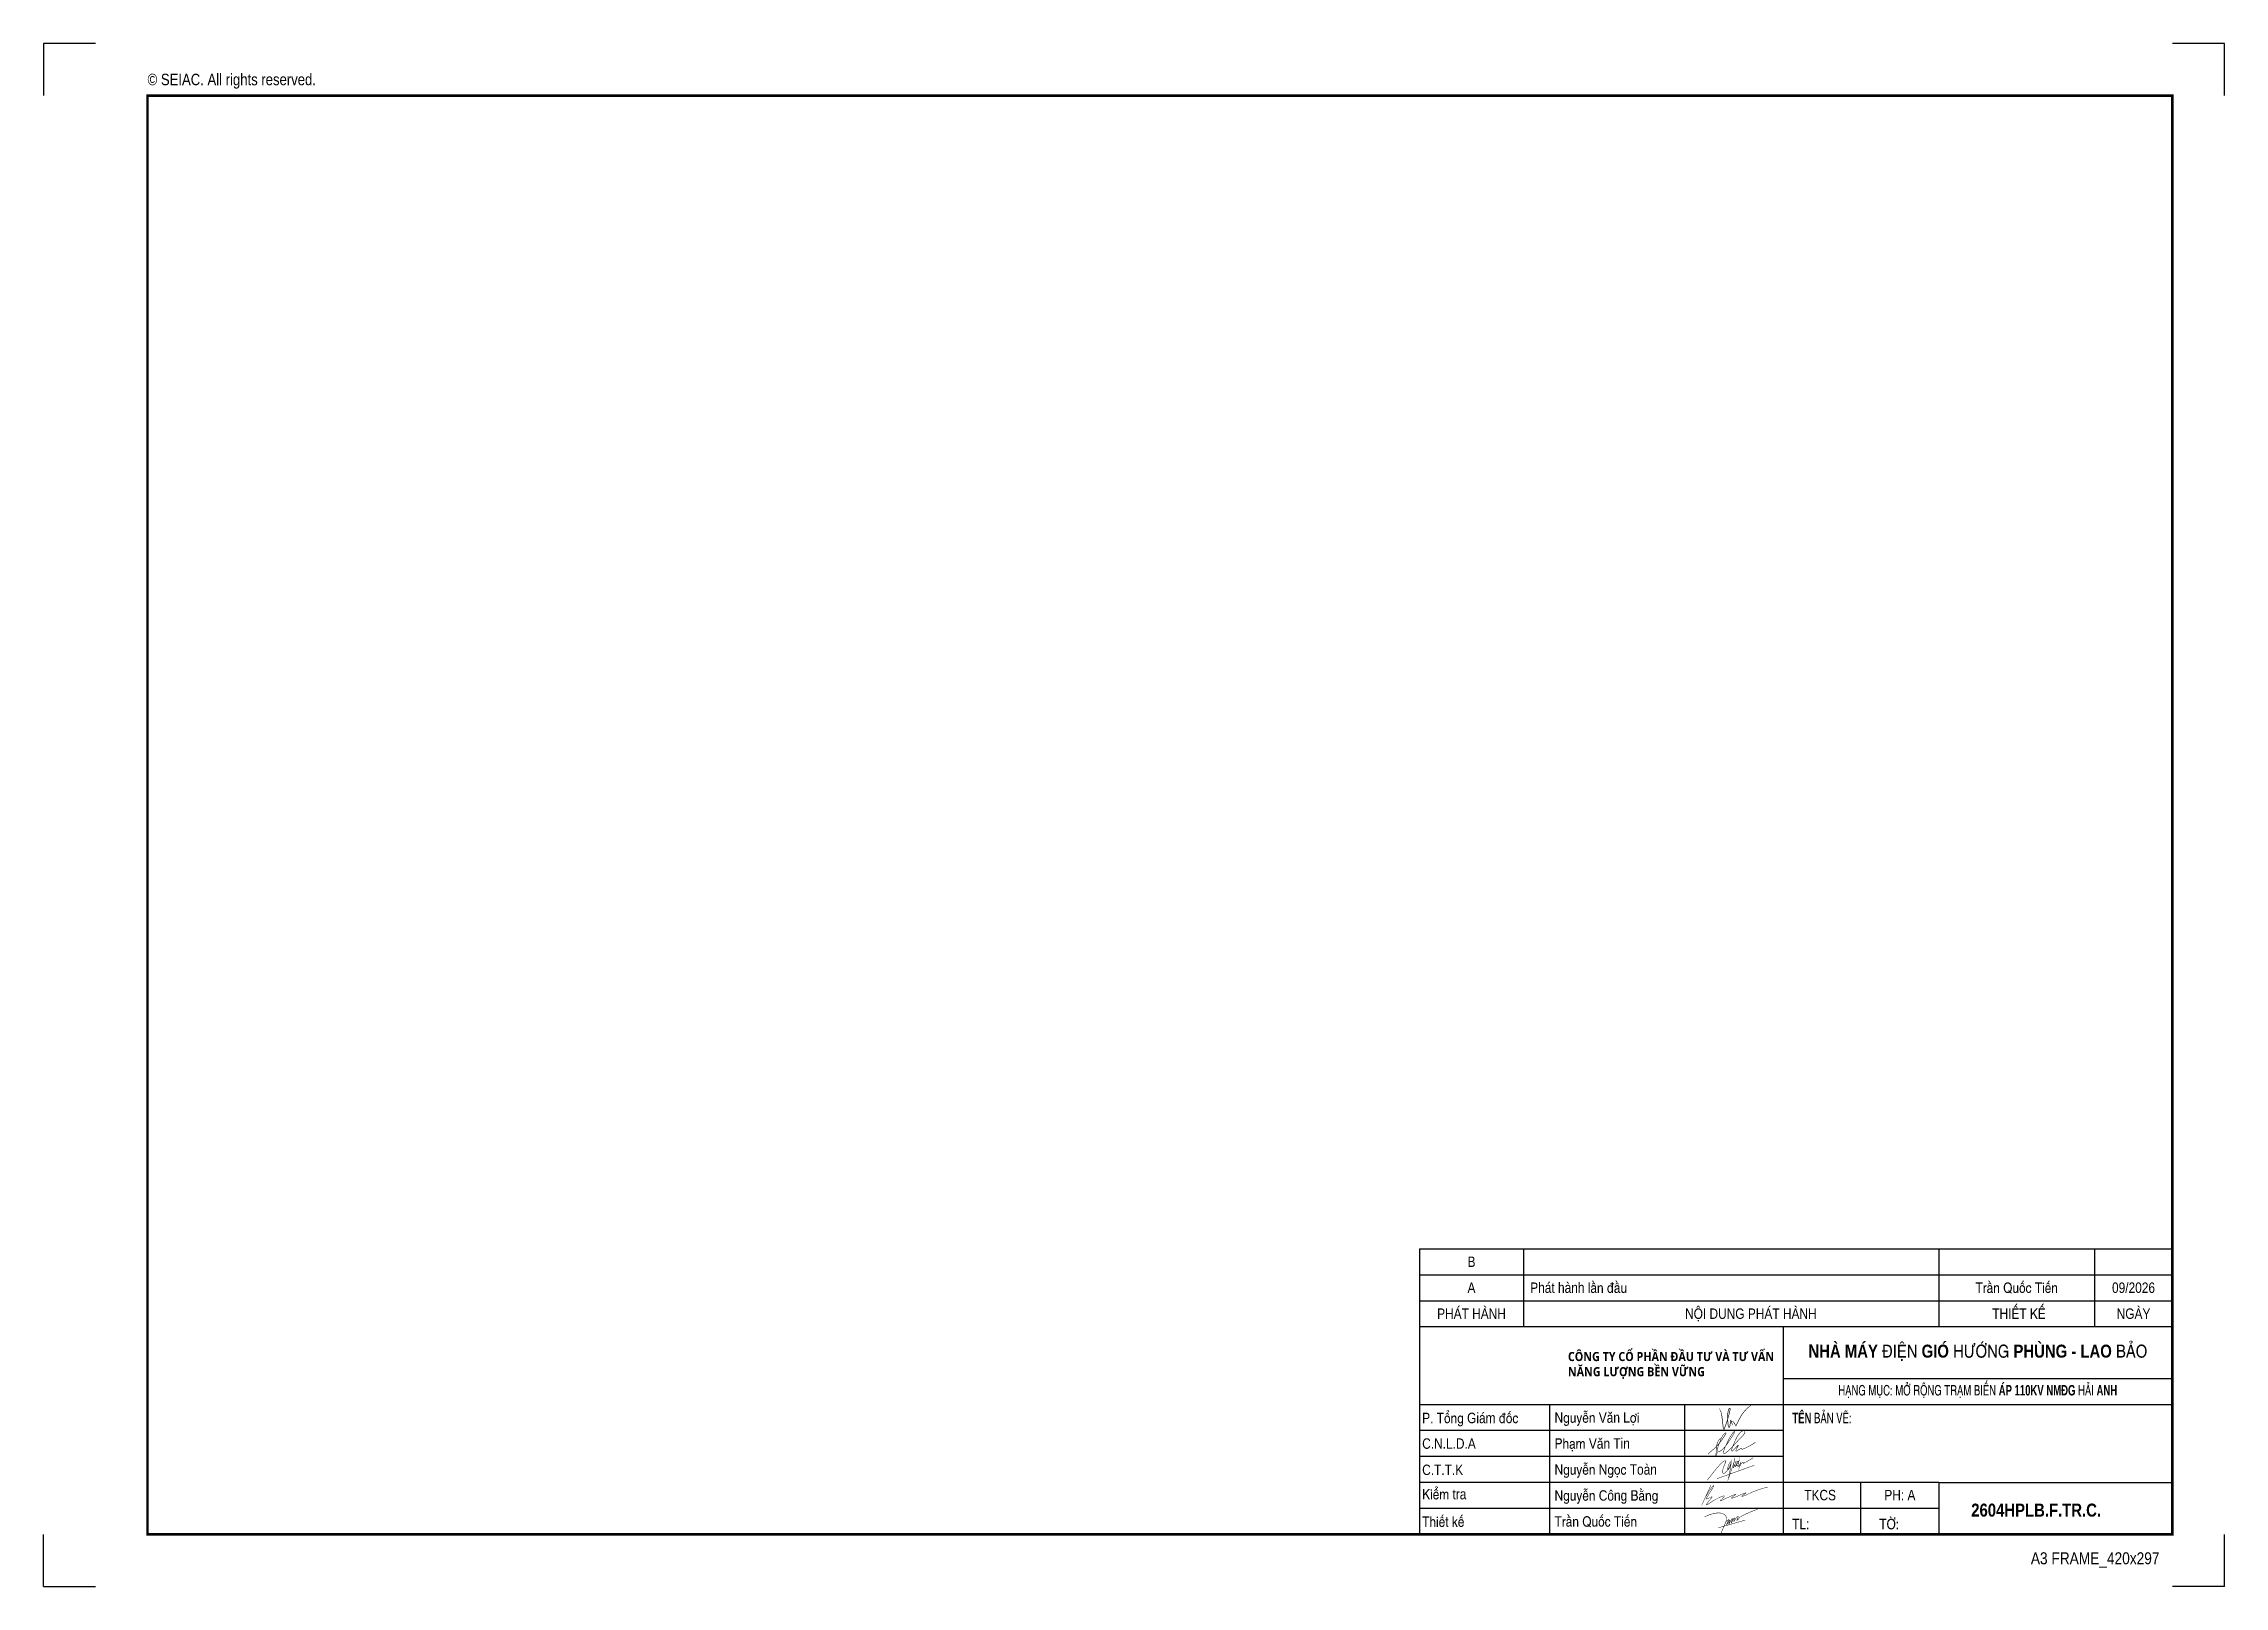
# Model space of a CAD drawing. Header units: millimetres. Extents: x 0 to 420, y 0 to 297.
import ezdxf
from ezdxf.enums import TextEntityAlignment as Align

# ---------------------------------------------------------------- set-up
doc = ezdxf.new("R2010")
doc.units = ezdxf.units.MM
doc.header["$MEASUREMENT"] = 0
doc.layers.add('#SEIAC', color=5, linetype='Continuous', lineweight=18)
doc.layers.add('G-IMPT', color=7, linetype='Continuous', lineweight=9)
for name, color, linetype in [('FRAME 050', 8, 'Continuous'), ('KHUNG', 5, 'Continuous'), ('KHUNG TEN', 7, 'Continuous'), ('LINE', 7, 'Continuous')]:
    doc.layers.add(name, color=color, linetype=linetype)
doc.styles.add('#SEIAC-Roboto', font='Roboto_Condensed-Regular.ttf', dxfattribs={"width": 0.8})

# ---------------------------------------------------------------- blocks, each defined once
blk = doc.blocks.new('A$C46bfd931')
at = {"layer": '#SEIAC', "color": 5, "const_width": 0.1}
for points in [[(0, 0.3595990365138277), (0.861430325126264, 1.115571073349567), (1.355375552037685, 1.553276131721215), (2.227445551461983, 2.476037124614233), (2.797864263446513, 3.234935938008131), (3.213644231017667, 3.855887074163181), (3.452078671089793, 4.216248458856714), (3.543949945643532, 4.364458513632417), (3.586931586381979, 4.473884778143837), (3.580481696850597, 4.531940513430161), (3.55305644944309, 4.556133068585769), (3.464304383727721, 4.554523074906317), (3.375552318093809, 4.509363283077252), (3.148471269605181, 4.305843012360856), (2.996621309430338, 4.110489994590171), (2.713711709063488, 3.673845826159229), (2.545525553368463, 3.241983658983372), (2.449490928009595, 3.020566868316382), (2.282732206804212, 2.549606375908478), (2.070189843722573, 2.031737489113584), (1.771195170551038, 1.067905662069097), (1.638985652627866, 0.6710368692409255), (1.56454758356557, 0.2917020812863491), (1.538430817821051, 0.0907087543513647), (1.538430817821051, 0.0150123920524514), (1.550022115139256, 0), (1.599043918843335, 0.0551236272789559), (1.730433983635123, 0.3239872541511453), (1.900391215563274, 0.7055131262633944)], [(2.608028683450527, 3.428577670920638), (2.490648624591983, 3.428577670920638), (2.285203783342126, 3.302864879975093), (2.130089227377879, 3.114303690404629), (1.96658188498111, 2.804225289542227), (1.791218905406992, 2.396864881692454), (1.707423209748185, 2.011170085379855), (1.660172482277232, 1.709498837357386), (1.655705140833731, 1.41578159832861), (1.703021953208349, 1.187178477807901), (1.796109190478432, 1.012014355487192), (1.942672355996876, 0.9083296911558136), (2.113924852688796, 0.8556583720957853), (2.28189953661058, 0.8655369098996742), (2.509509264572955, 0.9799104401608929), (2.823386264732107, 1.214537709578873), (3.43064071864353, 1.843368219165132), (3.921625340566947, 2.515460647223516), (4.296366564463824, 3.074709572340363), (4.783438958297438, 3.804975019907576), (5.066031350882212, 4.276585907232945), (5.278428327175788, 4.653404413489621), (5.315607710764709, 4.796699189255011), (5.289054784411518, 4.83385166102089), (5.209396005596488, 4.828541880357075), (5.031508581642981, 4.674632874224332), (4.81379837673154, 4.377423761365935), (4.601388183457288, 4.072255308390591), (4.234392113774049, 3.441500269831156), (3.810232576669648, 2.600571741233579), (3.653069387795369, 2.254455069452522), (3.499488002329599, 1.941508534224706), (3.30349330662284, 1.510115504264831), (3.182214236655227, 1.164883796009235), (3.120438040758017, 0.8856991497334085), (3.100956202438055, 0.6938380059553318), (3.109018564270797, 0.559467500355094), (3.154736121243331, 0.473471442819573), (3.221957715647249, 0.4385367106646321), (3.334883649961511, 0.4627186037367217), (3.595707665500185, 0.6159025795524933), (4.123184387688525, 1.039821399981153), (4.470896873762796, 1.400849172798917), (5.130992840521457, 2.100338150328024), (5.693877870065591, 2.722750009363519), (6.356604017131019, 3.417313045635818), (6.888944590429275, 3.96684869711753), (7.199305872083641, 4.338213482871648), (7.321087187563534, 4.573224591859617), (7.365390526945702, 4.709327706648036), (7.339709921809799, 4.880365553591399), (7.228475761762808, 4.971015665912997), (7.080723067407916, 5.013845764705909), (6.885415655025269, 4.967614420689638), (6.586341679969336, 4.774703049217347), (6.320164784789085, 4.538838963443414), (6.037519524281378, 4.163097340497184), (5.8425028854748, 3.858664580085314), (5.627118870231754, 3.445717173977755), (5.37659088732903, 2.918556170980448), (5.113044172618515, 2.30126750394702), (4.96901866854165, 1.921181030222214), (4.786188091512258, 1.498936176788991), (4.713415362755768, 1.210288818692788), (4.690972919284831, 1.053271778300402), (4.72722711381499, 0.9618166693020633), (4.78937338533575, 0.9290303724817938), (4.873975317145209, 0.9600893912371226), (5.06387698204486, 1.136095828097314), (5.405430352326902, 1.492965338961223), (5.670021209085803, 1.783329312875867), (5.976615649519942, 2.086413303669541), (6.033739466080419, 2.124477394577116), (6.052785143873165, 2.122744785388931), (6.054516569164093, 2.095060356240718), (5.909103281458328, 1.804381847195326), (5.75619596233588, 1.493242556392214), (5.624435821920599, 1.225770348124203), (5.572664885083213, 1.113342671329153), (5.549350120476447, 1.037139854114503), (5.552601499203547, 0.9893251718720428), (5.589582628000016, 0.9328101259889081), (5.634163524140603, 0.9262901844223954), (5.721144513622846, 0.9512877365807064), (5.991656580439268, 1.134368550032377), (6.261666401661898, 1.301296114968135), (6.476006275019585, 1.44874915268738), (6.609630010533123, 1.493263880885205), (6.671194734575692, 1.490374421863815), (6.71473148874935, 1.444681519502776), (6.766978237137664, 1.34676511096768), (6.795289022661734, 1.306509935902429), (6.841006579715724, 1.29454693591688), (6.91393791232258, 1.325008870824238), (7.415919067105278, 1.518245439673773), (8.324917327403057, 1.977237600972873), (8.860522496409203, 2.295083422004243), (9.48559344833484, 2.723586992942728)]]:
    blk.add_lwpolyline(points, dxfattribs=at)
blk = doc.blocks.new('chu ky toan')
at = {"layer": '#SEIAC', "color": 5, "const_width": 0.1}
for points in [[(6175.474251881775, 3787.738066249029), (6176.969572480141, 3789.631382855377), (6177.439634113817, 3790.221969267236), (6178.150915837487, 3791.031181066675), (6178.732593239195, 3791.599458761441), (6179.033908996646, 3791.841133549374), (6179.249939221936, 3791.970729964751), (6179.384633482697, 3791.998605291151), (6179.431136535499, 3791.961593287613), (6179.44542214305, 3791.913941071844), (6179.442100978459, 3791.73527592832), (6179.444650365602, 3791.621182188913), (6179.357490161905, 3791.325282966426), (6179.243112183092, 3791.081139538841), (6179.099938209243, 3790.737961076325), (6179.010575874325, 3790.47121004962), (6178.934393814087, 3790.243802800206), (6178.884039837992, 3790.001249831825), (6178.86239762825, 3789.861179996841), (6178.846190612363, 3789.75157941564), (6178.834938783523, 3789.606049621516), (6178.853513292811, 3789.401803295746), (6178.87821296989, 3789.319306990516), (6178.925540066657, 3789.273600666128), (6179.022704576795, 3789.228612343222), (6179.131362840861, 3789.210574413532), (6179.232314625079, 3789.238013486553), (6179.489428136791, 3789.433202240735), (6179.545385864441, 3789.494240763043), (6179.635045781311, 3789.603116705402), (6179.728886436134, 3789.721081170467), (6179.842652952341, 3789.864093879108), (6179.952896098249, 3790.020070878977), (6180.24684366868, 3790.533215194134), (6180.449357986821, 3790.898537158098), (6180.674873319036, 3791.439838989763), (6180.722004059944, 3791.584959207339), (6180.715669861839, 3791.69558782475), (6180.7097144087, 3791.799601550838), (6180.672787012452, 3791.795793777156), (6180.61957794492, 3791.774097812869), (6180.517936409113, 3791.695575796339), (6180.41975731284, 3791.597122719009), (6180.27864740306, 3791.354662363863), (6180.153757894623, 3791.057796135657), (6180.071748898084, 3790.850620394287), (6180.013974623213, 3790.651574945414), (6179.979979720104, 3790.451506820363), (6179.941115796125, 3790.222783344452), (6179.960286574829, 3790.095104994169), (6179.997181812087, 3790.033594385921), (6180.017452927625, 3790.000471670294), (6180.06346706688, 3790.021281514285), (6180.240028214925, 3790.247834942615), (6180.364086331554, 3790.435513992197), (6180.494141046243, 3790.623346923938), (6180.584772292928, 3790.804301675602), (6180.679128113021, 3791.258394408455), (6180.693035556717, 3791.357398927309), (6180.714809479965, 3791.71061464511), (6180.722400744811, 3791.843820230252), (6180.705044100448, 3791.779656625268), (6180.674873319046, 3791.439838989795), (6180.608589002076, 3790.953065186543), (6180.56322087736, 3790.354637756556), (6180.493960106789, 3790.033500452236), (6180.364720480315, 3789.434262746456), (6180.278096140826, 3788.891999611452), (6180.083864859471, 3788.007053759655), (6179.954145771615, 3787.646451616661), (6180.301160522557, 3788.623111403318), (6180.627673517497, 3789.583858900082), (6181.002828139046, 3790.687731851965), (6181.419638187104, 3791.985046285626), (6181.465814552008, 3792.174745468288), (6181.48150503914, 3792.356850896967), (6181.513013823765, 3792.541618144316), (6181.532667156738, 3792.642651753432), (6181.444001853322, 3792.129664368814), (6181.361329504134, 3791.803561466878), (6181.289738928311, 3791.447107183086), (6181.214594249064, 3791.241558035377), (6181.20948129112, 3791.00491530959), (6181.166518708881, 3790.719824690412), (6181.174891355752, 3790.531267836256), (6181.204458057972, 3790.486638574832), (6181.277444116388, 3790.556622041326), (6181.328332863632, 3790.656227578746), (6181.406815558574, 3790.86933332211), (6181.488614357999, 3791.106111936502), (6181.56758696112, 3791.259648619314), (6181.626704572853, 3791.406820650166), (6181.680816549759, 3791.565480529145), (6181.700079128098, 3791.70084687633), (6181.734479661878, 3791.790028878523), (6181.798350190076, 3791.57172891153), (6181.820329340446, 3791.396155112419), (6181.813560280349, 3791.233485908791), (6181.792298048208, 3791.04527764199), (6181.757597912543, 3790.870320003423), (6181.702355332145, 3790.728543584001), (6181.60815506586, 3790.701618940621), (6181.552924398358, 3790.764440311966), (6181.541971405662, 3790.889026133591), (6181.546583681418, 3791.088540093287), (6181.528100659559, 3791.182880277908), (6181.626702142768, 3791.406814600523), (6181.690447838928, 3791.633163702737), (6181.727702062653, 3791.784854740186), (6181.74302047915, 3791.814127484671), (6181.792260115522, 3791.82636570104), (6181.900051582642, 3791.839101591069), (6181.993659194024, 3791.847710348184), (6182.089441825136, 3791.856857157953), (6182.177610799618, 3791.867450608802), (6182.281052394849, 3791.898824880895), (6182.432765430418, 3791.958614985528), (6182.269966179521, 3791.757151692751), (6182.182415297513, 3791.637901914096), (6182.099805280536, 3791.510268676624), (6182.02044032656, 3791.353124660578), (6181.97294597784, 3791.253589691861), (6181.91944352201, 3791.092950569416), (6181.927819080442, 3790.977567096986), (6181.97429115731, 3790.896532043606), (6182.072277310859, 3790.923650962365), (6182.140440568751, 3791.018570278726), (6182.22078379228, 3791.159175790641), (6182.250377750758, 3791.210967012086), (6182.275613419498, 3791.389763814827), (6182.305716462634, 3791.539081566455), (6182.340294317536, 3791.692437075884), (6182.340294317536, 3791.692437075884), (6182.356729272568, 3791.746974660509), (6182.290664941067, 3791.464422690641), (6182.262995585129, 3791.300365413456), (6182.248864237749, 3791.099739636123), (6182.252848996062, 3790.933016655879), (6182.290708538654, 3790.80093436227), (6182.341779458471, 3790.763449938657), (6182.361674173555, 3790.761442558132), (6182.422691685638, 3790.805746718892), (6182.574158510712, 3791.108812172131), (6182.639063711086, 3791.257668176667), (6182.675620159447, 3791.374329634565), (6182.716152627026, 3791.538860028141), (6182.728651889584, 3791.578206366317), (6182.728305942883, 3791.420170493246), (6182.717059351469, 3791.296789796851), (6182.702824454118, 3791.18522837327), (6182.685547758652, 3791.088287116293), (6182.661937419762, 3790.986522939256), (6182.627107164171, 3790.863730402665), (6182.607773209094, 3790.803901472314), (6182.585394338795, 3790.734114461802), (6182.760225131549, 3791.150349374401), (6182.822746153332, 3791.234621511255), (6182.970638201879, 3791.431114651454), (6183.134674321016, 3791.59878068904), (6183.216654465526, 3791.638866233927), (6183.327502417059, 3791.639246909061), (6183.404295024762, 3791.579610816332), (6183.440707791877, 3791.442654236901), (6183.465883568491, 3791.347962497631), (6183.506140558042, 3791.425775871013), (6183.561087564147, 3791.556400680178), (6183.602613819452, 3791.604742035755), (6183.658396039644, 3791.642456381555), (6183.693833926367, 3791.657468918253), (6183.802027760648, 3791.682686896179), (6183.858110535444, 3791.690996869475), (6183.920009632704, 3791.701514841298), (6183.945399657448, 3791.707245391252), (6183.970766071304, 3791.714348755025), (6184.008084311727, 3791.728336527196), (6184.047007873605, 3791.748103320479), (6184.171433684685, 3791.823977350609), (6184.677265079725, 3792.127725783521), (6184.79979646396, 3792.201522879059), (6185.164084699131, 3792.418853234512), (6185.406676127678, 3792.56413277558), (6185.565563429476, 3792.659284836084)], [(6177.592266310236, 3788.066509879819), (6185.808156629042, 3791.012109136332)]]:
    blk.add_lwpolyline(points, dxfattribs=at)
blk = doc.blocks.new('ChukyLoi')
at = {"layer": '#SEIAC', "color": 5, "const_width": 0.25, "flags": 128}
for points in [[(-5.825952365478769, 7.022173124329128), (-5.192850096702386, 6.12583407585771), (-4.545667856236832, 4.514406260892428), (-3.985569969250946, 1.729835578871643), (-3.541339679220754, -1.597682068419089), (-3.255206971436791, -4.39245059958921), (-3.142236287785863, -5.491371057652941), (-2.990374663138709, -6.291083772201091), (-2.838513272389263, -6.842609807346917), (-2.741620043353805, -7.01843287119118), (-2.597713293540664, -7.05519971380454), (-2.500659610399225, -7.05519971380454), (-2.383526242025482, -6.931529367080656), (-1.920390201393502, -5.673594501819025), (-1.234969790461491, -3.768667368509341), (-0.1931197632773092, -0.6609594118017413), (0.6156779261636985, 2.107180088827561), (1.218541892916391, 4.326483176064357), (1.629826230296657, 6.327843058239523), (1.643949232277236, 6.667445379245663), (1.595530919430984, 6.957587700067961), (1.502418887295334, 7.091499547448592), (1.39068458907127, 7.162175196632233), (1.278950290847433, 7.169614738651944), (1.141144539422157, 7.143576341584747), (1.025685647641694, 7.058021517328597), (0.9362982090624427, 6.938988845018656), (0.8096660044086547, 6.667445379245663), (0.7227389400834455, 6.483475160253874), (0.4601787180581596, 5.726759251587282), (0.2651343559334691, 4.97004334291887), (0.009700073828526, 3.626430392347174), (-0.0327737184675243, 1.898472814549677), (0.0210827255134518, -1.221252366689441), (0.086002316356371, -2.768819394021193), (0.1994433691129416, -3.942278378908696), (0.3506032994202997, -4.980190441230661), (0.4437179044350615, -5.453509522143605), (0.6253138267381928, -5.747317812436449), (0.8206781614819647, -5.900624340671129), (1.062557814021829, -5.900624340671129), (1.202103767410108, -5.747317812436449), (1.295134403002293, -5.473224190149267), (1.841818615814645, -2.245009799529753), (2.0183307626246, -1.037577737539351), (2.224447861433873, -1.374433904209581), (2.411826914589028, -1.786146946231383), (3.255032419888038, -4.480996097525348), (2.411826914589028, -1.786146946231383), (2.72100232890466, -1.599004621299172), (3.048915554976929, -1.570933327180682), (3.273770465542384, -1.683218685726387), (3.526732210691307, -1.786146946231383), (3.751587121256989, -2.001360565282084), (3.92959715158463, -2.188502890214294), (5.541056915158151, -4.780423781001445), (7.735245058602458, -0.3104759799716703), (9.505666190154898, 2.73272821064711), (10.97595557794307, 4.682723008381799), (12.51931450243432, 6.463574144110651), (14.2601428446892, 8.054720144562452), (16.19430060810214, 9.4794889380955), (16.19430060810214, 9.4794889380955)], [(-5.825952365478769, 7.022173124329128), (-5.192850096702386, 6.12583407585771), (-4.488746558189859, 4.501608372371094), (-3.885569969250809, 1.729835578871643), (-3.441339679220845, -1.597682068419089), (-3.155206971436655, -4.39245059958921), (-3.042236287785726, -5.491371057652941), (-2.8903746631388, -6.291083772201091), (-2.738513272389354, -6.842609807346917), (-2.641620043353896, -7.01843287119118), (-2.497713293540527, -7.05519971380454), (-2.400659610399316, -7.05519971380454), (-2.283526242025345, -6.931529367080656), (-1.820390201393365, -5.673594501819025), (-1.134969790461354, -3.768667368509341), (-0.0931197632771728, -0.6609594118017413), (0.7156779261636075, 2.107180088827561), (1.3185418929163, 4.326483176064357), (1.729826230296566, 6.327843058239523), (1.743949232277373, 6.667445379245663), (1.695530919430893, 6.957587700067961), (1.60241888729547, 7.091499547448592), (1.490684589071179, 7.162175196632233), (1.378950290847569, 7.169614738651944), (1.241144539422293, 7.143576341584747), (1.125685647641603, 7.058021517328597), (1.036298209062351, 6.938988845018656), (0.9096660044085638, 6.667445379245663), (0.8227389400833544, 6.483475160253874), (0.560178718058296, 5.726759251587282), (0.3651343559333782, 4.97004334291887), (0.109700073828435, 3.626430392347174), (0.0672262815326121, 1.898472814549677), (0.1210827255133609, -1.221252366689441), (0.18600231635628, -2.768819394021193), (0.299443369113078, -3.942278378908696), (0.4506032994204361, -4.980190441230661), (0.5437179044349705, -5.453509522143605), (0.7253138267381019, -5.747317812436449), (0.9206781614818736, -5.900624340671129), (1.162557814021738, -5.900624340671129), (1.302103767410017, -5.747317812436449), (1.39513440300243, -5.473224190149267), (1.941818615814554, -2.245009799529753), (2.118330762624736, -1.037577737539351), (2.324447861434009, -1.374433904209581), (2.511826914589164, -1.786146946231383), (3.308593361488419, -4.480996097525348), (2.511826914589164, -1.786146946231383), (2.821002328904796, -1.599004621299172), (3.148915554976838, -1.570933327180682), (3.37377046554252, -1.683218685726387), (3.626732210691443, -1.786146946231383), (3.851587121256898, -2.001360565282084), (4.029597151584766, -2.188502890214294), (5.641056915158287, -4.780423781001445), (7.835245058602367, -0.3104759799716703), (9.605666190154807, 2.73272821064711), (11.0759555779432, 4.682723008381799), (12.61931450243446, 6.463574144110651), (14.36014284468933, 8.054720144562452), (16.29430060810227, 9.4794889380955), (16.29430060810227, 9.4794889380955)], [(-5.825952365478769, 7.022173124329128), (-5.255122837924773, 6.12583407585771), (-4.560068382502322, 4.377616250249019), (-4.085569969251082, 1.729835578871643), (-3.641339679220664, -1.597682068419089), (-3.3552069714367, -4.39245059958921), (-3.242236287785772, -5.491371057652941), (-3.090374663138845, -6.291083772201091), (-2.938513272389627, -6.842609807346917), (-2.841620043353714, -7.01843287119118), (-2.697713293540573, -7.05519971380454), (-2.600659610399134, -7.05519971380454), (-2.483526242025391, -6.931529367080656), (-2.020390201393411, -5.673594501819025), (-1.3349697904614, -3.768667368509341), (-0.2931197632772182, -0.6609594118017413), (0.5156779261637894, 2.107180088827561), (1.118541892916482, 4.326483176064357), (1.529826230296748, 6.327843058239523), (1.543949232277327, 6.667445379245663), (1.495530919431075, 6.957587700067961), (1.402418887295425, 7.091499547448592), (1.290684589071361, 7.162175196632233), (1.178950290847524, 7.169614738651944), (1.041144539422248, 7.143576341584747), (0.9256856476417851, 7.058021517328597), (0.8362982090625337, 6.938988845018656), (0.7096660044087458, 6.667445379245663), (0.6227389400835364, 6.483475160253874), (0.3601787180582505, 5.726759251587282), (0.1651343559335601, 4.97004334291887), (-0.0902999261713831, 3.626430392347174), (-0.1327737184674333, 1.898472814549677), (-0.0789172744864573, -1.221252366689441), (-0.0139976836437654, -2.768819394021193), (0.0994433691130326, -3.942278378908696), (0.2506032994203906, -4.980190441230661), (0.3437179044351524, -5.453509522143605), (0.5253138267382838, -5.747317812436449), (0.7206781614820557, -5.900624340671129), (0.9625578140219204, -5.900624340671129), (1.102103767410198, -5.747317812436449), (1.195134403002157, -5.473224190149267), (1.741818615814509, -2.245009799529753), (1.918330762624691, -1.037577737539351), (2.124447861433964, -1.374433904209581), (2.311826914589119, -1.786146946231383), (3.255032419888038, -4.480996097525348), (2.311826914589119, -1.786146946231383), (2.621002328904751, -1.599004621299172), (2.94891555497702, -1.570933327180682), (3.173770465542474, -1.683218685726387), (3.426732210691397, -1.786146946231383), (3.65158712125708, -2.001360565282084), (3.829597151584721, -2.188502890214294), (5.441056915158242, -4.780423781001445), (7.635245058602549, -0.3104759799716703), (9.405666190154989, 2.73272821064711), (10.87595557794316, 4.682723008381799), (12.41931450243441, 6.463574144110651), (14.2601428446892, 8.054720144562452), (16.19430060810214, 9.4794889380955), (16.19430060810214, 9.4794889380955)]]:
    blk.add_lwpolyline(points, dxfattribs=at)

msp = doc.modelspace()

# ---------------------------------------------------------------- linework, layer by layer
at = {"color": 255}
for p, q in [((264.7644777060486, 64.9422301899175), (264.7644777060486, 49.95556164043955)), ((264.7644777060486, 64.9422301899176), (409.6356070169713, 64.9422301899176)), ((284.746702438686, 64.9422301899175), (284.746702438686, 49.95556164043955)), ((264.7644777060486, 59.94667400675826), (409.6356070169713, 59.94667400675826)), ((264.7644777060486, 54.95111782359891), (409.6356070169713, 54.95111782359891)), ((334.7022642700467, 39.96444927412085), (409.6356070169713, 39.96444927412085)), ((264.7644777060486, 34.96889309119433), (409.6356070169713, 34.96889309119433)), ((289.7422586590983, 34.96889309119433), (289.7422586590983, 9.99111311417073)), ((315.7191508114338, 34.96889309119433), (315.7191508114338, 9.991112366318703)), ((334.7022632809821, 29.97333690803498), (264.7644770729821, 29.97333690803498)), ((334.7022639776114, 24.97778072487563), (264.7644777693786, 24.97778072487563)), ((364.6756009238306, 19.98222283925861), (264.7644776168745, 19.98222358687781)), ((334.7022639142815, 19.98222306347452), (264.7644777060486, 19.98222306347452)), ((364.6756014062557, 14.9866670712363), (264.7644780992996, 14.9866670712363))]:
    msp.add_line(p, q, dxfattribs=at)
at = {"color": 255, "lineweight": 25}
for p, q in [((364.67560136877, 64.9422301899175), (364.67560136877, 49.95556164043955)), ((394.6489384674931, 64.9422301899175), (394.6489384674933, 49.95556164043955))]:
    msp.add_line(p, q, dxfattribs=at)
at = {"color": 255}
msp.add_lwpolyline([(349.6889325010124, 9.991111842915416), (349.6889325757511, 19.98222295125015)], dxfattribs=at)
at = {"layer": 'Defpoints'}
for p, q in [((0, 296.7360372783151), (0, 286.7449249119963)), ((9.991112366202287, 296.7360372783151), (0, 296.7360372783151)), ((419.62671938329, 296.7360372783151), (409.6356070169713, 296.7360372783151)), ((419.62671938329, 286.7449249119963), (419.62671938329, 296.7360372783151)), ((0, 0), (0, 9.991112366318703)), ((419.62671938329, 0), (419.62671938329, 9.991112366318703)), ((0, 0), (9.991112366202287, 0)), ((419.62671938329, 0), (409.6356070169713, 0))]:
    msp.add_line(p, q, dxfattribs=at)
at = {"layer": 'G-IMPT', "color": 5, "lineweight": 18, "flags": 128}
for points, const_width in [([(319, 15.5), (319.1154544183928, 15.72305795463035), (319.1154544183928, 15.72305795463035), (319.2732458101645, 16.06533555538863), (319.349187434721, 16.26705039316084), (319.4454118419149, 16.46037839786186), (319.5651492900333, 16.66968944669497), (319.6142204615408, 16.79910255260802), (319.682318644348, 16.95849219348065), (319.7912538562905, 17.19718993227025), (319.9404407329625, 17.52016917750961), (320.0290012403452, 17.72330415199985), (320.1826795892212, 18.07580266836794), (320.587881725427, 18.9345046898793), (320.8484680731435, 19.46996953409871), (320.1826795892212, 18.07580266836794), (319.6482695529703, 16.87879737303365), (319.7912538562905, 17.19718993227025), (320.0416639114906, 17.56950558285962), (320.2364988902646, 17.88770810429741), (320.4029384816768, 18.20325735211872), (320.6883830735228, 18.62172784424865), (320.9246826715594, 18.94330204861944), (321.0932271214669, 19.14617568217909), (321.2338931173554, 19.3154925699464), (321.2904293069096, 19.34660981034631), (321.3315321857576, 19.36623740643517), (321.3635299069169, 19.36641195388984), (321.3863393527108, 19.36041635082801), (321.3863393527108, 19.36041635082801), (321.3846106740821, 19.33006875140381), (321.3753941481409, 19.30878340788195), (321.3640915308383, 19.29174514821034), (321.3278589655765, 19.22132020797608), (321.2919855681657, 19.13145418727072), (321.247833903687, 19.03127622996226), (321.1464829233478, 18.8442911611055), (320.8859225153169, 18.46246646952386), (320.6628759267569, 18.10323905225414), (320.4722507668662, 17.7962279282583), (320.1994591448984, 17.33302085403147), (320.0085338757317, 17.04220891434488), (319.9600327461435, 16.96162681121404), (319.9410939462541, 16.88374744601333), (319.9448200581828, 16.82796553402477), (319.9734688321014, 16.8034664497618), (320.0237848555789, 16.81160993286176), (320.0777623003992, 16.82715477317106), (320.1669448924135, 16.86859225888293), (320.3149387416897, 16.93190927217983), (320.4974290915707, 17.01761940694905), (320.6690649845, 17.10764414221739), (320.8283768506781, 17.17619281760881), (320.9452067399052, 17.22646235708407), (320.9815617637769, 17.23245739241838), (321.0237870477199, 17.2300521297825), (321.0478414458048, 17.21689880794611), (321.0536597950213, 17.19755623834908), (321.050897836336, 17.17954385811481), (321.0335463752854, 17.153991748316), (320.9940811794486, 17.10238159232767), (320.9139543740894, 16.99759668415208), (320.7143719880378, 16.76183213598824), (320.4838558869496, 16.48952591961961), (320.3298814275945, 16.27535433405092), (320.1498364908389, 16.04549224836046), (320.0678935897304, 15.91382257163059), (320.0117403979357, 15.79927529207452), (320.0067484519331, 15.75433487984128), (320.0108768859936, 15.69782932491762), (320.0343356344502, 15.68058103975136), (320.0701579662682, 15.68143802189752), (320.1225515609549, 15.70163405558787), (320.2070882004573, 15.75542779009811), (320.2971877150531, 15.81276138412067), (320.4842879567181, 15.9420229864213), (320.7605938544093, 16.12243624167786), (321.0573145058647, 16.31617926022045), (321.3595557720109, 16.51858722535189), (321.7127968461373, 16.7274424770826), (322.1594114440086, 16.95247006156978), (322.6052723007047, 17.15828837399158), (322.9442324951874, 17.30993464392395), (323.1479231915555, 17.38080173024218), (323.2319945576892, 17.39484723297892), (323.3092668644331, 17.39986275032879), (323.3659879326296, 17.39234761408534), (323.3968615879248, 17.38798933911403), (323.41317397189, 17.37573131957788), (323.4242481386932, 17.35999545068716), (323.4246839125817, 17.34849445790769), (323.4200823201918, 17.33476542982998), (323.4045485741694, 17.31911529257422), (323.3720112234123, 17.27374824953767), (323.3205894106536, 17.20908939454466), (323.1975684981271, 17.08273873423923), (322.9652554422037, 16.81904826080199), (322.8655859255468, 16.7059168574633), (322.6675778103181, 16.5393327403417), (322.6501967165154, 16.51387859162651), (322.6434433715013, 16.48812524299865), (322.6438869978188, 16.46077550332757), (322.6550620451221, 16.44614332773972), (322.6743465162699, 16.44504483381524), (322.7359571492943, 16.46086248835081), (322.9806236386185, 16.58172978356242), (323.3313319420095, 16.75385872895367), (323.7378063703891, 16.94349028518672), (324.2531044632433, 17.15162890248939), (324.7533056446937, 17.39945940116195), (325.0644379284527, 17.53973429216785), (325.2983834004613, 17.63612891139246), (325.4296322130426, 17.66714083437364), (325.5166634638272, 17.67257927646869), (325.5835538127635, 17.66950154608366), (325.6074252130002, 17.65582940120475), (325.6075473233418, 17.63393383470156), (325.5793371396316, 17.60749590213663), (325.4779686876341, 17.55845850672358), (325.3134232552024, 17.45171975041057), (325.1278497130261, 17.33134029774237), (324.9680872157742, 17.18909291856698), (324.8229237895111, 17.05304986359806), (324.7960143810956, 16.99590777447929), (324.8076721236052, 16.95167232279891), (324.8464217123637, 16.94104050448186), (325.0024039707614, 16.97190901439899), (325.2347252383306, 17.05929335870087), (325.5565282355183, 17.20195152566794), (325.9166911333218, 17.34205075582986), (326.3096206265677, 17.51311904869772), (326.8017256405729, 17.73307028119688), (327.0887253981609, 17.84520341623374), (327.3033119150205, 17.91766081122478), (327.4667095013956, 17.96383392510506), (327.5070845967221, 17.96415117758352), (327.536859914876, 17.96014952126461), (327.5520463471535, 17.9535725524579), (327.5530324443244, 17.93840711285611), (327.5399085652434, 17.91487622524619), (327.488886621129, 17.88541129118766), (327.4222222993267, 17.83991616596495), (327.2407390477369, 17.72676737566735), (327.083387989976, 17.62866420805449), (326.9759963487741, 17.53255492930793), (326.8723512445231, 17.46013026277796), (326.8161178185837, 17.37295441387459), (326.8014411277663, 17.31677169652221), (326.8088361434584, 17.28273235280539), (326.8357336229064, 17.27969788100336), (326.886463763949, 17.28582234113719), (326.9626289881885, 17.31603817635232), (327.2090707312341, 17.43249899719149), (327.668023321417, 17.6031835359804), (328.4868567187573, 17.98981189830238), (329.0202941012049, 18.22655406729109), (329.8073661494127, 18.52079575208745), (330.891739785689, 18.87748443815644), (331.7705879391988, 19.10387701018953)], 0.081), ([(319.6122535365439, 13.37012712588033), (319.6199852600964, 13.3737629666198), (319.6413680637991, 13.38380775592722), (319.6736833896758, 13.39896739443261), (319.7142126810077, 13.41794778276994), (319.7602373861047, 13.43945482156922), (319.8090389469909, 13.46219441146474), (319.8578988069473, 13.48487245308529), (319.9040984155415, 13.50619484706269), (319.9455737588733, 13.52517481403658), (319.9828790232343, 13.54205485464881), (320.0172229402503, 13.55738478954692), (320.0498142415463, 13.57171443938023), (320.0818616587473, 13.58559362479503), (320.1145739234789, 13.5995721664419), (320.149159767366, 13.61419988496712), (320.1868279220341, 13.63002660101667), (320.2284609981152, 13.64744559902355), (320.2736371235261, 13.66622401854088), (320.3216083001616, 13.68597246290937), (320.3716265387172, 13.70630153546366), (320.4229438398304, 13.72682183954601), (320.4748122116821, 13.74714397849198), (320.526483659939, 13.76687855563799), (320.5772101902673, 13.78563617432205), (320.6263675453412, 13.80310738017303), (320.673826420893, 13.81930248796252), (320.7195812521772, 13.83431175475359), (320.7636264706766, 13.84822543760964), (320.8059565129029, 13.86113379359344), (320.8465658128532, 13.87312707976563), (320.8854488032675, 13.88429555319173), (320.9225999181429, 13.89472947093393), (320.9580553182671, 13.90451617185058), (320.9920180565016, 13.91373132200454), (321.0247329175277, 13.92244766925581), (321.0564446797399, 13.93073796146344), (321.0873981265622, 13.93867494648711), (321.1178380363891, 13.9463313721859), (321.1480091926446, 13.95377998642069), (321.1781563749807, 13.96109353705087), (321.2085080610859, 13.96833821648065), (321.2392275031926, 13.97555399530065), (321.2704616540848, 13.9827742886402), (321.3023574602595, 13.99003251163722), (321.3350618732432, 13.9973620794198), (321.3687218420478, 14.00479640712526), (321.4034843169423, 14.01236890988292), (321.4394962469387, 14.02011300282794), (321.4768506824776, 14.02804082033646), (321.5154250696571, 14.0360793737513), (321.5550429572622, 14.04413439365846), (321.5955278915624, 14.05211161064233), (321.6367034225996, 14.05991675528889), (321.6783930966435, 14.06745555818504), (321.7204204599643, 14.07463374991459), (321.7626090626037, 14.08135706106441), (321.8048032073575, 14.08755057743819), (321.8469302231251, 14.09321680571356), (321.888938200361, 14.09837760778493), (321.9307752244911, 14.103054845547), (321.9723893834548, 14.10727038089881), (322.0137287626778, 14.11104607573108), (322.0547414513576, 14.1144037919465), (322.0953755361763, 14.11736539143275), (322.1356111859707, 14.11994373652014), (322.1755568956761, 14.12211569125954), (322.2153532436388, 14.1238491201316), (322.2551408044333, 14.12511188761818), (322.2950601589205, 14.12587185820331), (322.3352518816748, 14.12609689636424), (322.3758565497856, 14.12575486658622), (322.4170147403413, 14.12481363335082), (322.4587829557517, 14.12324568549082), (322.500881382105, 14.12104200926053), (322.542946133324, 14.11819821526055), (322.5846133233318, 14.11470991409457), (322.625519063537, 14.11057271636813), (322.6652994666054, 14.10578223268489), (322.7035906452024, 14.10033407364825), (322.7400287107368, 14.09422384986066), (322.774341649496, 14.08746632166297), (322.8066249422534, 14.08015284833252), (322.837065938375, 14.07239393888011), (322.8658519909988, 14.06430010231963), (322.8931704532625, 14.05598184766463), (322.9192086757896, 14.04754968392258), (322.9441540104608, 14.03911412010795), (322.968193811671, 14.03078566523556), (322.9915148730661, 14.02263443452533), (323.0143017716975, 14.01456896804558), (323.0367385276397, 14.00645741207129), (323.059009158452, 13.99816791288205), (323.081297686723, 13.9895686167516), (323.1037881300124, 13.98052766995678), (323.1266645096513, 13.97091321877685), (323.1501108457139, 13.96059340948742), (323.174226380772, 13.94948452713326), (323.1987712574462, 13.93769541183555), (323.2234208421121, 13.92538304247611), (323.2478505024026, 13.91270439794529), (323.2717356046933, 13.89981645713225), (323.2947515141024, 13.88687619891877), (323.3165735995201, 13.87404060219525), (323.3368772248077, 13.86146664584866), (323.3554442257891, 13.8492589821895), (323.3724822997385, 13.8373129572393), (323.3883056121217, 13.82547159044154), (323.4032283271468, 13.81357790124058), (323.4175646115365, 13.80147490908145), (323.4316286294991, 13.78900563340917), (323.4457345477576, 13.77601309366841), (323.4601965305201, 13.76234030930113), (323.4752432201795, 13.74788785879311), (323.490761166838, 13.73278655676924), (323.5065514000403, 13.7172247768922), (323.522414946816, 13.70139089282763), (323.538152835452, 13.68547327823482), (323.5535660942355, 13.66966030678007), (323.5684557514535, 13.65414035212601), (323.5826228341358, 13.63910178793771), (323.5959207314802, 13.62467368542595), (323.6084122763287, 13.61074790601054), (323.6202126599187, 13.59715700865857), (323.6314370797752, 13.58373355233893), (323.6422007246213, 13.57031009601807), (323.6526187907243, 13.5567191986661), (323.6628064705794, 13.54279341924886), (323.6728789566821, 13.52836531673678), (323.6829147891413, 13.51331977555921), (323.6928458985212, 13.49775098199186), (323.7025675567138, 13.48180544777092), (323.7119750393824, 13.46562968463347), (323.7209636209337, 13.44937020431538), (323.7294285782883, 13.43317351855741), (323.7372651858525, 13.41718613909361), (323.7443687167754, 13.40155457766197), (323.7506711028786, 13.38638174121638), (323.7562508905577, 13.37159611757797), (323.7612232861379, 13.35708258978804), (323.7657034896585, 13.3427260408851), (323.76980670493, 13.32841135390801), (323.7736481357635, 13.31402341189621), (323.77734298597, 13.29944709788977), (323.7810064581028, 13.28456729492693), (323.7847258266331, 13.26930202562835), (323.7884766486743, 13.25370187093035), (323.7922065545145, 13.23785055134558), (323.795863173184, 13.22183178739342), (323.7993941349714, 13.20572929958834), (323.8027470663926, 13.18962680844637), (323.8058695989931, 13.1736080344835), (323.8087093592892, 13.15775669821668), (323.8112279447532, 13.14212512482947), (323.8134428102794, 13.12664005817169), (323.8153853754318, 13.1111968467678), (323.8170870635463, 13.09569083913823), (323.818579294187, 13.08001738380406), (323.8198934906898, 13.06407182928637), (323.8210610713614, 13.04774952410254), (323.8221134595378, 13.03094581677762), (323.82306985774, 13.01359268418248), (323.8239005927733, 12.99576861659617), (323.8245637781722, 12.97758873264476), (323.8250175236994, 12.95916815095957), (323.8252199391173, 12.9406219901688), (323.8251291354456, 12.92206536890039), (323.8247032237043, 12.90361340578472), (323.8239003149131, 12.88538121945032), (323.8226750286101, 12.86741939250366), (323.8209680259498, 12.84952036344943), (323.8187164791199, 12.83141203477424), (323.8158575577931, 12.81282230896286), (323.8123284328999, 12.79347908849667), (323.8080662753703, 12.77311027586105), (323.8030082573918, 12.75144377354354), (323.7970915486376, 12.72820748402123), (323.7902707724171, 12.70320082251673), (323.7825703590447, 12.67650925518228), (323.7740321912142, 12.64828976090395), (323.7646981528765, 12.61869931857088), (323.7546101254682, 12.58789490706856), (323.7438099929402, 12.55603350528367), (323.7323396367292, 12.52327209210047), (323.720240940786, 12.48976764641269), (323.7075558217513, 12.45565915825168), (323.6943263370814, 12.42101366225865), (323.6805945769222, 12.38588020421823), (323.6664026351916, 12.35030782992148), (323.6517926032925, 12.31434558515242), (323.6368065726283, 12.27804251570272), (323.6214866358591, 12.24144766735856), (323.6058748831311, 12.20461008590914), (323.5900010894789, 12.16754557328945), (323.5738457531472, 12.13013695603674), (323.5573770547556, 12.09223381683493), (323.5405631749229, 12.05368573836642), (323.5233722942686, 12.01434230332031), (323.5057725934116, 11.97405309437901), (323.4877322529712, 11.9326676942286), (323.4692194523095, 11.89003568555083), (323.4501597123491, 11.84592652147439), (323.4303079139711, 11.79978913689242), (323.4093762758458, 11.75099233713881), (323.387077015386, 11.69890492754839), (323.3631223550337, 11.64289571345691), (323.3372245122018, 11.58233350019763), (323.3090957068177, 11.51658709310542), (323.2784481562944, 11.44502529751753), (323.2447498427974, 11.36643850001237), (323.2064917848715, 11.27730341216352), (323.1619207582708, 11.17351832678873), (323.109283545035, 11.0509815367064), (323.0468269221756, 10.90559133473827), (322.9727976692179, 10.73324601369872), (322.8854425631734, 10.5298438664083), (322.7830083848248, 10.29128318568814)], 0.09), ([(322.2663443307197, 11.26535818226405), (324.8194772051265, 11.99673627952835), (327.4543094229223, 12.75151821562548)], 0.09), ([(329.8510928745652, 14.84070767910057), (329.76148212294, 14.80996106102576), (329.6760757955527, 14.7804748661554), (329.5936140885847, 14.75178882600319), (329.5132910531285, 14.72360814532185), (329.434300737762, 14.69563802886044), (329.3558371910631, 14.66758368137233), (329.2770944616096, 14.63915030760963), (329.1972665967224, 14.6100431123214), (329.1155476462366, 14.57996730026163), (329.031401189304, 14.54872107737879), (328.9453689097697, 14.51647465442469), (328.8582620245675, 14.48349124334909), (328.7708917493737, 14.45003405610198), (328.6840692986073, 14.41636630463248), (328.5986058854303, 14.38275120089399), (328.5153127280334, 14.34945195683287), (328.4350010408359, 14.31673178439881), (328.3580794416173, 14.28469717247164), (328.2833461578275, 14.25282771762011), (328.2091968227915, 14.22044629334553), (328.1340270685769, 14.18687577314831), (328.0562325259941, 14.15143903052268), (327.9742088283683, 14.1134589389721), (327.8863516052525, 14.0722583719948), (327.7910564899714, 14.0271602030878), (327.6873966317894, 13.97779428292153), (327.5771552487547, 13.92501837085295), (327.4627930748547, 13.86999720341005), (327.3467708478486, 13.81389551712229), (327.2315493004667, 13.75787804851055), (327.1195891679536, 13.7031095341114), (327.0133511880683, 13.65075471044601), (326.9152960935412, 13.60197831404297), (326.8271533069472, 13.55742562115186), (326.7477269926378, 13.51566406690222), (326.6750900048102, 13.47474162614212), (326.6073151913742, 13.43270627372214), (326.5424754040121, 13.38760598449189), (326.4786434969203, 13.3374887332998), (326.4138923180094, 13.28040249499795), (326.3462947202186, 13.21439524443321), (326.2746730293884, 13.13860408539822), (326.2008474629642, 13.05652263745171), (326.1273877138076, 12.9727336490914), (326.0568634747798, 12.89181986881751), (325.9918444399992, 12.81836404512901), (325.93490030107, 12.75694892652608), (325.8886007483388, 12.71215726150616), (325.8555154784387, 12.68857179857404), (325.8373857110544, 12.68930385406967), (325.8326387832212, 12.71157901573853), (325.8388735638271, 12.75115143916862), (325.8536889205026, 12.80377527995163), (325.8746837183637, 12.86520469367309), (325.8994568250412, 12.93119383592715), (325.9256071081655, 12.99749686230027), (325.9507334353673, 13.05986792838318), (325.9728921715441, 13.11491639025152), (325.9919696782055, 13.16267240592915), (326.0083098153855, 13.20402133392446), (326.0222564418605, 13.23984853275014), (326.0341534164073, 13.2710393609137), (326.0443446003171, 13.29847917692689), (326.0531738523664, 13.3230533393018), (326.0609850313319, 13.34564720654409), (326.0680260575647, 13.36696348309863), (326.0741610876555, 13.38697425714531), (326.079158337255, 13.40546896279006), (326.0827860232713, 13.42223703414649), (326.0848123626122, 13.437067905323), (326.0850055684141, 13.44975101043287), (326.0831338588419, 13.46007578358359), (326.0789654508037, 13.46783165888293), (326.0723317724924, 13.47285720215457), (326.063317113583, 13.47518750604104), (326.0520689712641, 13.47490679489892), (326.0387348477534, 13.47209929307868), (326.0234622427534, 13.46684922493658), (326.0063986584814, 13.45924081482738), (325.987691595898, 13.44935828710277), (325.9674885534487, 13.43728586611686), (325.9459528336572, 13.42312532407829), (325.9233109402741, 13.40704862460081), (325.8998051786134, 13.38924527915599), (325.8756778539894, 13.36990479921299), (325.8511712717163, 13.34921669624129), (325.8265277371081, 13.32737048171123), (325.8019895542218, 13.30455566708982), (325.7777990283714, 13.28096176385082), (325.7540512744608, 13.2565509261341), (325.7302526419787, 13.23037587878514), (325.7057622887464, 13.20126198931828), (325.6799393738424, 13.1680346252516), (325.6521430563453, 13.12951915410126), (325.6217324928185, 13.08454094338196), (325.5880668435982, 13.03192536061355), (325.5505052665053, 12.97049777331411), (325.508806187966, 12.89995716020197), (325.4643251000243, 12.82349694482891), (325.418816765844, 12.74518416195101), (325.3740359460739, 12.66908584632219), (325.3317374013634, 12.59926903269946), (325.2936758948761, 12.53980075583889), (325.2616061847461, 12.49474805049933), (325.2372830341375, 12.468177951427), (325.2219543655208, 12.46294251438414), (325.2148407423674, 12.4770338791095), (325.2146558899704, 12.50722920633881), (325.2201135336227, 12.55030565681113), (325.2299273986174, 12.60304039126463), (325.2428112102478, 12.66221057043623), (325.2574786938067, 12.72459335506439), (325.2726435733298, 12.78696590588728), (325.2871999794888, 12.84656434873288), (325.300763663211, 12.9024606697845), (325.3131307757731, 12.95418582031684), (325.3240974734808, 13.00127075160612), (325.3334599088682, 13.04324641492458), (325.341014236984, 13.07964376154934), (325.3465566103616, 13.10999374275235), (325.3498831840502, 13.13382730980951), (325.3508352898798, 13.15084874353019), (325.3494349668073, 13.16145564285148), (325.3457494305717, 13.16621893624665), (325.3398458994263, 13.16570955219176), (325.3317915891102, 13.16049841915551), (325.3216537178764, 13.15115646561517), (325.3094995014639, 13.13825462004065), (325.2953961581262, 13.12236381090494), (325.279316465118, 13.10373596180001), (325.260855465875, 13.08134697678015), (325.2395137578053, 13.05385375501405), (325.2147919458607, 13.01991319567346), (325.186190631221, 12.97818219792828), (325.1532104163235, 12.92731766095059), (325.1153519048626, 12.86597648390965), (325.0721156980181, 12.79281556597907), (325.0235117585203, 12.70765867654352), (324.9715874978146, 12.6149970658636), (324.9188996876394, 12.52048885441621), (324.8680050997334, 12.42979216268195), (324.8214605045776, 12.34856511113495), (324.7818226739103, 12.28246582025089), (324.7516483807276, 12.23715241051188), (324.7334943942531, 12.21828300239178), (324.7290820338568, 12.22965206530027), (324.736790796862, 12.26759946436907), (324.7541647269661, 12.32660141366268), (324.7787478691237, 12.4011341272438), (324.8080842645178, 12.48567381917907), (324.8397179581029, 12.57469670353057), (324.8711929923194, 12.66267899436064), (324.9000534121217, 12.74409690573413), (324.9243036301145, 12.81450409750266), (324.9437895357879, 12.87376401265974), (324.9588173850244, 12.92281753998689), (324.9696934362212, 12.96260556826291), (324.9767239490329, 12.99406898627056), (324.9802151793419, 13.01814868279016), (324.9804733855455, 13.03578554660201), (324.9778048260407, 13.04792046648798), (324.9724744712273, 13.05534831379877), (324.9645821395135, 13.05827989016918), (324.9541863638246, 13.05677997980194), (324.9413456796008, 13.05091336690129), (324.9261186147379, 13.04074483567214), (324.9085637059334, 13.02633917031784), (324.8887394835977, 13.00776115504417), (324.8667044806564, 12.9850755740554), (324.842469123778, 12.95815478974582), (324.8158514246616, 12.92610147727432), (324.7866212849776, 12.88782588998706), (324.7545486089113, 12.84223828123387), (324.7194033031622, 12.78824890436366), (324.680955269401, 12.72476801272657), (324.6389744143272, 12.65070585966754), (324.5932306396114, 12.56497269853638), (324.5439157177499, 12.4677614084325), (324.4929088781392, 12.36439537144554), (324.4425112197446, 12.26148059541501), (324.3950238390164, 12.16562308818105), (324.3527478311481, 12.08342885758716), (324.3179842976192, 12.02150391146855), (324.2930343323658, 11.98645425766965), (324.2801990330955, 11.98488590402814), (324.2809140350009, 12.02090139881093), (324.2931531219548, 12.08858945198571), (324.3140246178293, 12.17953531394637), (324.3406368452395, 12.28532423508768), (324.3700981242853, 12.39754146580567), (324.3995167788389, 12.50777225648929), (324.426001131515, 12.60760185753856), (324.4466595049287, 12.68861551934428), (324.4592464802591, 12.74437478780496), (324.4641016817457, 12.77634639083338), (324.462210992192, 12.78797335184789), (324.4545602956591, 12.78269869426621), (324.4421354736937, 12.76396544150333), (324.4259224103569, 12.73521661697941), (324.4069069897096, 12.69989524411005), (324.3860750932983, 12.66144434631144), (324.3641664865231, 12.62255550317618), (324.340936463912, 12.58291451897978), (324.3158941988172, 12.54145575417508), (324.2885488671055, 12.49711356921429), (324.2584096433866, 12.44882232454781), (324.2249857022698, 12.39551638062693), (324.1877862208794, 12.33613009790294), (324.1463203725675, 12.26959783682685), (324.1005324696462, 12.19569032103736), (324.0521073764926, 12.11752372691876), (324.0031650939295, 12.03905059404367), (323.9558256227793, 11.96422346198163), (323.9122089638645, 11.89699487030559), (323.8744351192647, 11.84131735858843), (323.8446240885453, 11.80114346639943), (323.824895873786, 11.78042573330966), (323.816739422855, 11.78188874234267), (323.8191194743188, 11.8033452503095), (323.8303697137899, 11.84138005747024), (323.8488238268802, 11.89257796408812), (323.872815501717, 11.95352377042199), (323.9006784213978, 12.02080227673508), (323.9307462740494, 12.09099828328719), (323.9613527427698, 12.16069659034088), (323.991090720174, 12.22706554929659), (324.0195899143155, 12.28960771612921), (324.0467392364787, 12.34840919794933), (324.0724275992056, 12.40355610186845), (324.096543915038, 12.45513453500298), (324.1189770952603, 12.50323060446567), (324.1396160524143, 12.54793041736679), (324.1583497002991, 12.58932008082247), (324.1750910674492, 12.62747414939472), (324.1898496501418, 12.66242096745377), (324.202659065676, 12.69417732681208), (324.2135529288362, 12.72276001928979), (324.2225648531495, 12.74818583670488), (324.2297284546578, 12.77047157087503), (324.2350773494029, 12.78963401361945), (324.2386451496547, 12.80568995675458), (324.2404850750501, 12.81869537272546), (324.2407287420044, 12.82886295649914), (324.2395273755575, 12.83644458367432), (324.2370321944627, 12.84169212984602), (324.2333944199877, 12.84485747060803), (324.2287652746579, 12.84619248156273), (324.2232959784837, 12.84594903829961), (324.2171377539905, 12.84437901641922), (324.2103956134329, 12.84166012835004), (324.2029897405571, 12.83767343385807), (324.1947941088388, 12.83222582954308), (324.1856826955257, 12.82512421200516), (324.1755294740936, 12.81617547784346), (324.1642084205328, 12.80518652365899), (324.1515935108337, 12.79196424604814), (324.1375587172145, 12.77631554161253), (324.1218043908282, 12.75787378872373), (324.1033363746749, 12.73557829283199), (324.080986888175, 12.70819484115904), (324.053588145719, 12.67448922093153), (324.019972366727, 12.63322721936782), (323.9789717681044, 12.58317462369334), (323.9294185680142, 12.52309722112856), (323.8701449833616, 12.45176079889865)], 0.09)]:
    msp.add_lwpolyline(points, dxfattribs=dict(at, const_width=const_width))
at = {"layer": 'KHUNG', "color": 5}
for p, q in [((264.7644777060486, 49.95556164043955), (409.6356070169713, 49.95556164043955)), ((264.7644777435344, 49.95556164043955), (264.7644777435344, 9.991112366318703)), ((334.7022643072997, 49.95556164043955), (334.7022643072997, 9.991112366318703)), ((364.6756009238306, 19.98222283925861), (409.6356065720319, 19.98222283925861)), ((364.6756014809944, 19.98222283925861), (364.6756014062557, 9.991112366318703))]:
    msp.add_line(p, q, dxfattribs=at)
at = {"layer": 'KHUNG'}
msp.add_line((409.6356070169713, 9.99111311417073), (409.6356070169713, 49.95556164043955), dxfattribs=at)
at = {"layer": 'KHUNG', "color": 5, "const_width": 0.5, "elevation": 0.5}
msp.add_lwpolyline([(409.6356070169713, 9.991112366318703), (409.6356070169713, 286.7449249119963), (19.99111236620229, 286.7449249119963), (19.99111236620229, 9.991112366318703)], close=True, dxfattribs=at)
at = {"layer": 'KHUNG', "color": 5, "const_width": 0.3}
msp.add_lwpolyline([(264.7644777060486, 9.99111311417073), (409.6356070169713, 9.99111311417073)], dxfattribs=at)
at = {"layer": 'KHUNG', "color": 5}
msp.add_lwpolyline([(264.7644777060486, 9.99111311417073), (409.6356070169713, 9.99111311417073)], dxfattribs=at)

# ---------------------------------------------------------------- block references
at = {"layer": '#SEIAC', "xscale": 0.284749276446, "yscale": 0.284749276446, "zscale": 0.284749276446}
msp.add_blockref('ChukyLoi', (324.0660656441322, 32.23522073983605, 0.5), dxfattribs=at)
at = {"xscale": 0.9644508, "yscale": 0.9644508, "zscale": 0.9644508}
msp.add_blockref('A$C46bfd931', (320.2668338805472, 25.11223442498055, 0.5), dxfattribs=at)
at = {"layer": 'LINE', "xscale": 0.88, "yscale": 0.88, "zscale": 0.88}
msp.add_blockref('chu ky toan', (-5114.303832835326, -3312.790441863907), dxfattribs=at)

# ---------------------------------------------------------------- texts
at = {"layer": '#SEIAC', "ltscale": 0.5, "insert": (372.168935643509, 44.9600054572802), "char_height": 2.5, "width": 74.93334274702823, "attachment_point": 5, "style": '#SEIAC-Roboto'}
msp.add_mtext('{\\fRoboto Condensed|b1|i0|c0|p2;\\H1.024x;\\W1;\\C1;N\\H0.97656x;HÀ MÁY ĐIỆN GIÓ HƯỚNG PHÙNG - LAO BẢO}', dxfattribs=at)
at = {"layer": '#SEIAC', "color": 7, "linetype": 'Continuous', "insert": (293.3149808159328, 42.49190197419375), "char_height": 1.75, "width": 43.2838898606607, "attachment_point": 4, "style": '#SEIAC-Roboto'}
msp.add_mtext('{\\fRoboto|b1|i0|c0|p2;\\W0.9;\\T1.008;\\C5;CÔNG TY CỔ PHẦN ĐẦU TƯ VÀ TƯ VẤN NĂNG LƯỢNG BỀN VỮNG}', dxfattribs=at)
at = {"layer": '#SEIAC', "color": 0, "char_height": 2, "attachment_point": 5, "style": '#SEIAC-Roboto'}
for s, insert, width in [('{\\fRoboto Condensed|b1|i0|c0|p2;HẠNG MỤC: MỞ RỘNG TRẠM BIẾN ÁP 110KV NMĐG HẢI ANH}', (372.168935643509, 37.46667118254118), 74.93334274702816), ('\\pxql;{\\fRoboto Condensed|b1|i0|c0|p2;TÊN BẢN VẼ:}', (370.6351407194184, 32.38363327924162), 68.27566339632894)]:
    msp.add_mtext(s, dxfattribs=dict(at, insert=insert, width=width))
at = {"color": 7, "style": '#SEIAC-Roboto'}
for s, p in [('B', (274.7555900723674, 62.44445209833793)), ('A', (274.7555900723674, 57.44889591517858)), ('09/2026', (402.1422727422323, 57.44889554125257)), ('PHÁT HÀNH', (274.7555900723674, 52.45333973201923)), ('NỘI DUNG PHÁT HÀNH', (328.5116532254033, 52.45333973201923)), ('THIẾT KẾ', (380.1086390954442, 52.45333973201923)), ('NGÀY', (402.1422727422323, 52.45333935809322)), ('TKCS', (341.8398482163902, 17.56233359244652)), ('PH: A', (357.182266963413, 17.56233377940953))]:
    msp.add_text(s, height=2, dxfattribs=at).set_placement(p, align=Align.MIDDLE_CENTER)
for s, p in [('Phát hành lần đầu', (286.050233948743, 57.44889591517858)), ('P. Tổng Giám đốc', (265.264033324318, 32.38785647763871)), ('Nguyễn Văn Lợi', (290.7413698958698, 32.47111666854471)), ('C.N.L.D.A', (265.264033324318, 27.46786214411259)), ('Phạm Văn Tin', (290.7413698958698, 27.4755590071436)), ('C.T.T.K', (265.264033324318, 22.41806777357124)), ('Nguyễn Ngọc Toàn', (290.7413698958698, 22.48000396596035)), ('Kiểm tra', (265.2640334051103, 17.73422519792802)), ('Nguyễn Công Bằng', (290.7413698958698, 17.48444664105773)), ('Thiết kế', (265.2640333618037, 12.44876377214678)), ('Trần Quốc Tiến', (290.7413698958698, 12.48889045789838))]:
    msp.add_text(s, height=2, dxfattribs=at).set_placement(p, align=Align.MIDDLE_LEFT)
at = {"color": 0, "style": '#SEIAC-Roboto'}
msp.add_text('Trần Quốc Tiến', height=2, dxfattribs=at).set_placement((379.6622699181316, 57.44889591517853), align=Align.MIDDLE_CENTER)
at = {"layer": 'FRAME 050', "style": '#SEIAC-Roboto'}
for s, height, p in [('© SEIAC. All rights reserved.', 2.2, (20.01280367642175, 288.7388515532948)), ('A3 FRAME_420x297', 2.299999999999999, (382.38980405638, 4.249228505184873))]:
    msp.add_text(s, height=height, dxfattribs=at).set_placement(p)
at = {"layer": 'KHUNG TEN', "color": 7, "style": '#SEIAC-Roboto'}
for s, p in [('TL:', (338.1148659026497, 11.98985392955694, -0.5)), ('TỜ:', (355.131545641651, 11.98985411651995, -0.5))]:
    msp.add_text(s, height=2, dxfattribs=at).set_placement(p, align=Align.MIDDLE_CENTER)
at = {"layer": 'KHUNG TEN', "ltscale": 0.5, "insert": (383.4031935991705, 14.64806799922701, -0.5), "char_height": 2.5, "attachment_point": 5, "line_spacing_factor": 0.8, "style": '#SEIAC-Roboto'}
msp.add_mtext('{\\fRoboto Condensed|b1|i0|c163|p2;\\W1;2\\fRoboto Condensed|b1|i0|c0|p2;604HPLB\\fRoboto Condensed|b1|i0|c163|p2;.F.T\\fRoboto Condensed|b1|i0|c0|p2;R\\fRoboto Condensed|b1|i0|c163|p2;.\\fRoboto Condensed|b1|i0|c0|p2;C\\fRoboto Condensed|b1|i0|c163|p2;.}', dxfattribs=at)

doc.saveas('drawing.dxf')
